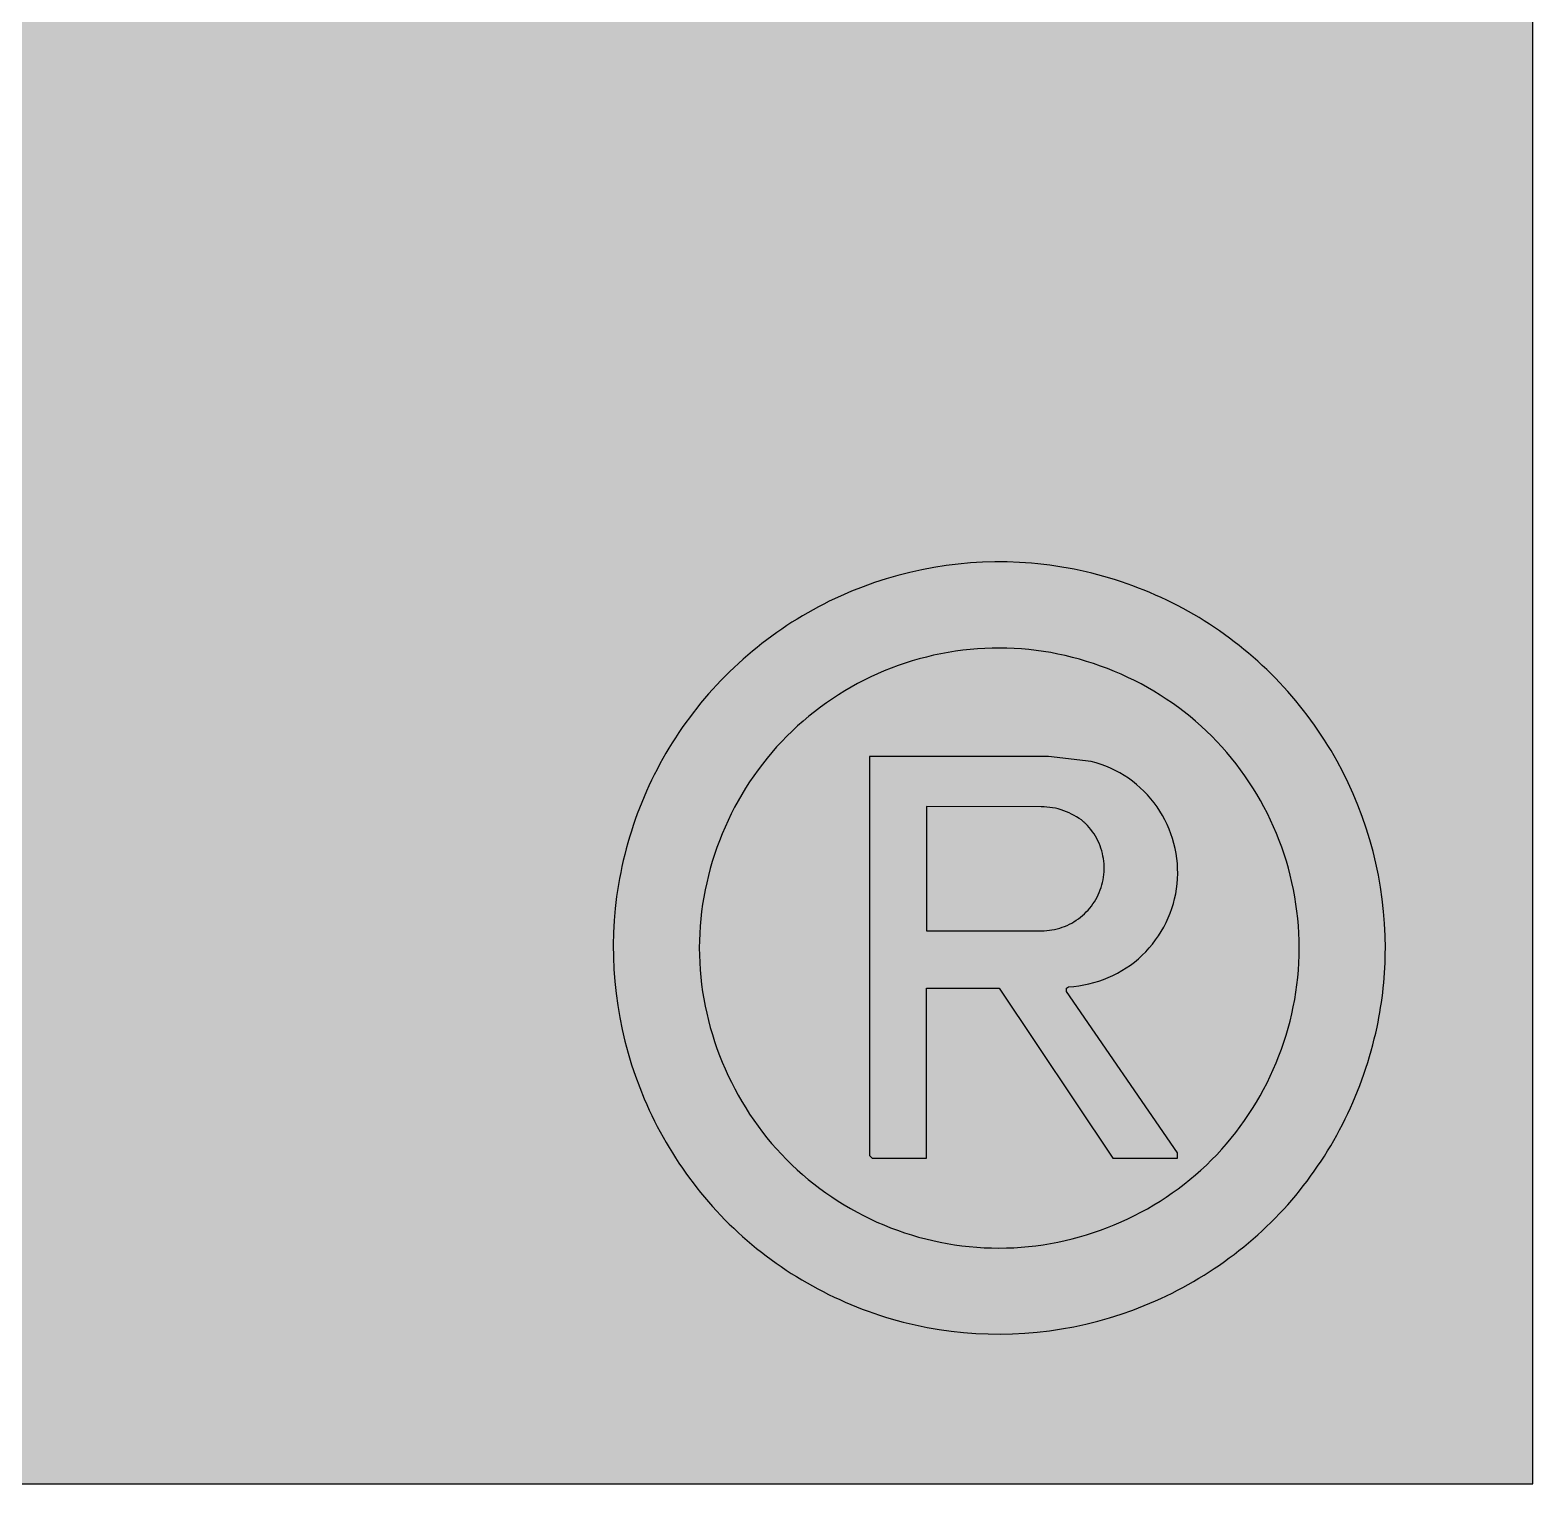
# Model space of a CAD drawing. Header units: millimetres. Extents: x 216 to 455, y 70 to 254.
# Drawn here: x 276.81 to 282.95, y 115.79 to 121.73 of the extents above; entities that cross this region are included whole.
import ezdxf

# ---------------------------------------------------------------- set-up
doc = ezdxf.new("R2010")
doc.units = ezdxf.units.MM
doc.layers.add('SLD-0', color=179, linetype='Continuous')

msp = doc.modelspace()

# ---------------------------------------------------------------- hatches: boundary and pattern name
at = {"linetype": 'Continuous'}
msp.add_hatch(color=7, dxfattribs=at).paths.add_polyline_path([(253.4709, 115.7897), (282.9495, 115.7897), (282.9495, 145.2656), (253.4709, 145.2656)], flags=0)
h = msp.add_hatch(color=7, dxfattribs=at)
edge = h.paths.add_edge_path(flags=0)
edge.add_spline(control_points=[(282.3464, 117.9792), (282.3464, 118.2468), (282.278, 118.51), (282.0204, 118.9754), (281.8321, 119.1744), (281.3801, 119.4578), (281.1175, 119.5406), (280.5841, 119.5689), (280.3135, 119.5132), (279.8346, 119.2785), (279.6247, 119.098), (279.3213, 118.6615), (279.2263, 118.4042), (279.1991, 118.1406)], knot_values=[0, 0, 0, 0, 0.080605, 0.080605, 0.161211, 0.161211, 0.241816, 0.241816, 0.322422, 0.322422, 0.403027, 0.403027, 0.483633, 0.483633, 0.483633, 0.483633], weights=[1, 1, 1, 1, 1, 1, 1, 1, 1, 1, 1, 1, 1, 1], degree=3, periodic=0)
edge.add_spline(control_points=[(279.1991, 118.1406), (279.1719, 117.8771), (279.2143, 117.6069), (279.4216, 117.1187), (279.5866, 116.9005), (280.0063, 116.5726), (280.2587, 116.4623), (280.7868, 116.379), (281.0638, 116.4075), (281.5642, 116.5926), (281.7909, 116.7478), (282.1369, 117.1511), (282.2571, 117.3959), (282.3347, 117.7619), (282.3464, 117.8705), (282.3464, 117.9792)], knot_values=[0.483633, 0.483633, 0.483633, 0.483633, 0.564238, 0.564238, 0.644844, 0.644844, 0.725449, 0.725449, 0.806055, 0.806055, 0.88666, 0.88666, 0.967266, 0.967266, 1, 1, 1, 1], weights=[1, 1, 1, 1, 1, 1, 1, 1, 1, 1, 1, 1, 1, 1, 1, 1], degree=3, periodic=0)
h = msp.add_hatch(color=7, dxfattribs=at)
edge = h.paths.add_edge_path(flags=0)
edge.add_spline(control_points=[(281.9944, 117.9792), (281.9944, 118.1405), (281.9628, 118.2987), (281.8405, 118.5951), (281.7499, 118.7309), (281.4112, 119.071), (281.0902, 119.2048), (280.6089, 119.2051), (280.4475, 119.1731), (280.15, 119.0496), (280.0148, 118.9593), (279.672, 118.6154), (279.5429, 118.2982), (279.5428, 117.9795)], knot_values=[0, 0, 0, 0, 0.0625, 0.0625, 0.125, 0.125, 0.25, 0.25, 0.3125, 0.3125, 0.375, 0.375, 0.5, 0.5, 0.5, 0.5], weights=[1, 1, 1, 1, 1, 1, 1, 1, 1, 1, 1, 1, 1, 1], degree=3, periodic=0)
edge.add_spline(control_points=[(279.5428, 117.9795), (279.5427, 117.6608), (279.674, 117.3415), (280.0119, 117.0017), (280.1481, 116.9098), (280.4449, 116.786), (280.605, 116.7535), (281.0914, 116.753), (281.4102, 116.8868), (281.8624, 117.34), (281.9944, 117.6565), (281.9944, 117.9792)], knot_values=[0.5, 0.5, 0.5, 0.5, 0.625, 0.625, 0.6875, 0.6875, 0.75, 0.75, 0.875, 0.875, 1, 1, 1, 1], weights=[1, 1, 1, 1, 1, 1, 1, 1, 1, 1, 1, 1], degree=3, periodic=0)
h = msp.add_hatch(color=7, dxfattribs=at)
edge = h.paths.add_edge_path(flags=0)
edge.add_spline(control_points=[(281.0519, 117.8212), (281.1643, 117.8264), (281.272, 117.8727), (281.4334, 118.0263), (281.4847, 118.1319), (281.5066, 118.3517), (281.4768, 118.4657), (281.3501, 118.6468), (281.2534, 118.7142), (281.1443, 118.7416)], knot_values=[0, 0, 0, 0, 0.25, 0.25, 0.5, 0.5, 0.75, 0.75, 1, 1, 1, 1], weights=[1, 1, 1, 1, 1, 1, 1, 1, 1, 1], degree=3, periodic=0)
edge.add_line((281.1443, 118.7416), (280.9704, 118.7624))
edge.add_line((280.9704, 118.7624), (280.2387, 118.7624))
edge.add_line((280.2387, 118.7624), (280.2387, 117.1316))
edge.add_line((280.2387, 117.1316), (280.2495, 117.1208))
edge.add_line((280.2495, 117.1208), (280.4709, 117.1208))
edge.add_line((280.4709, 117.1208), (280.4709, 117.8147))
edge.add_line((280.4709, 117.8147), (280.7679, 117.8147))
edge.add_line((280.7679, 117.8147), (281.2323, 117.1208))
edge.add_line((281.2323, 117.1208), (281.4969, 117.1208))
edge.add_line((281.4969, 117.1208), (281.4969, 117.1424))
edge.add_line((281.4969, 117.1424), (281.0433, 117.8012))
edge.add_line((281.0433, 117.8012), (281.0433, 117.8147))
edge.add_line((281.0433, 117.8147), (281.0519, 117.8212))
h = msp.add_hatch(color=7, dxfattribs=at)
edge = h.paths.add_edge_path(flags=0)
edge.add_spline(control_points=[(281.0322, 118.5404), (281.0028, 118.5509), (280.9711, 118.5563), (280.9399, 118.5564)], knot_values=[0.000052, 0.000052, 0.000052, 0.000052, 0.000104, 0.000104, 0.000104, 0.000104], weights=[1, 1, 1, 1], degree=3, periodic=0)
edge.add_line((280.9399, 118.5564), (280.4709, 118.5572))
edge.add_line((280.4709, 118.5572), (280.4709, 118.0496))
edge.add_line((280.4709, 118.0496), (280.9413, 118.0496))
edge.add_spline(control_points=[(280.9413, 118.0496), (280.9698, 118.0496), (280.9987, 118.0545), (281.0256, 118.0639)], knot_values=[0, 0, 0, 0, 0.000047, 0.000047, 0.000047, 0.000047], weights=[1, 1, 1, 1], degree=3, periodic=0)
edge.add_spline(control_points=[(281.0256, 118.0639), (281.0524, 118.0732), (281.078, 118.0873), (281.1003, 118.105)], knot_values=[0.000047, 0.000047, 0.000047, 0.000047, 0.000095, 0.000095, 0.000095, 0.000095], weights=[1, 1, 1, 1], degree=3, periodic=0)
edge.add_spline(control_points=[(281.1003, 118.105), (281.1226, 118.1227), (281.1422, 118.1444), (281.1574, 118.1684)], knot_values=[0.000095, 0.000095, 0.000095, 0.000095, 0.000143, 0.000143, 0.000143, 0.000143], weights=[1, 1, 1, 1], degree=3, periodic=0)
edge.add_spline(control_points=[(281.1574, 118.1684), (281.1728, 118.1926), (281.1841, 118.2197), (281.1906, 118.2475)], knot_values=[0.000143, 0.000143, 0.000143, 0.000143, 0.000191, 0.000191, 0.000191, 0.000191], weights=[1, 1, 1, 1], degree=3, periodic=0)
edge.add_spline(control_points=[(281.1906, 118.2475), (281.1972, 118.2756), (281.1989, 118.3051), (281.1958, 118.3337)], knot_values=[0.000191, 0.000191, 0.000191, 0.000191, 0.000239, 0.000239, 0.000239, 0.000239], weights=[1, 1, 1, 1], degree=3, periodic=0)
edge.add_spline(control_points=[(281.1958, 118.3337), (281.1926, 118.3624), (281.1844, 118.3909), (281.1718, 118.417)], knot_values=[0.000239, 0.000239, 0.000239, 0.000239, 0.000287, 0.000287, 0.000287, 0.000287], weights=[1, 1, 1, 1], degree=3, periodic=0)
edge.add_spline(control_points=[(281.1718, 118.417), (281.1593, 118.4429), (281.142, 118.4671), (281.1214, 118.4875)], knot_values=[0.000287, 0.000287, 0.000287, 0.000287, 0.000336, 0.000336, 0.000336, 0.000336], weights=[1, 1, 1, 1], degree=3, periodic=0)
edge.add_spline(control_points=[(281.1214, 118.4875), (281.1188, 118.4901), (281.116, 118.4927), (281.1132, 118.4953)], knot_values=[0.000336, 0.000336, 0.000336, 0.000336, 0.000342, 0.000342, 0.000342, 0.000342], weights=[1, 1, 1, 1], degree=3, periodic=0)
edge.add_spline(control_points=[(281.1132, 118.4953), (281.0891, 118.5146), (281.0614, 118.5301), (281.0322, 118.5404)], knot_values=[0, 0, 0, 0, 0.000052, 0.000052, 0.000052, 0.000052], weights=[1, 1, 1, 1], degree=3, periodic=0)

# ---------------------------------------------------------------- linework, layer by layer
at = {"layer": 'SLD-0'}
for p, q in [((282.9495, 115.7897), (282.9495, 145.2656)), ((280.9704, 118.7624), (280.2387, 118.7624)), ((280.2387, 118.7624), (280.2387, 117.1316)), ((280.9704, 118.7624), (280.2387, 118.7624)), ((280.2387, 118.7624), (280.2387, 117.1316)), ((281.1443, 118.7416), (280.9704, 118.7624)), ((281.1443, 118.7416), (280.9704, 118.7624)), ((280.9399, 118.5564), (280.4709, 118.5572)), ((280.4709, 118.5572), (280.4709, 118.0496)), ((280.9399, 118.5564), (280.4709, 118.5572)), ((280.4709, 118.5572), (280.4709, 118.0496)), ((280.4709, 118.0496), (280.9413, 118.0496)), ((280.4709, 118.0496), (280.9413, 118.0496)), ((280.4709, 117.1208), (280.4709, 117.8147)), ((280.4709, 117.8147), (280.7679, 117.8147)), ((280.4709, 117.1208), (280.4709, 117.8147)), ((280.4709, 117.8147), (280.7679, 117.8147)), ((280.7679, 117.8147), (281.2323, 117.1208)), ((280.7679, 117.8147), (281.2323, 117.1208)), ((281.0433, 117.8147), (281.0519, 117.8212)), ((281.0433, 117.8147), (281.0519, 117.8212)), ((281.0433, 117.8012), (281.0433, 117.8147)), ((281.0433, 117.8012), (281.0433, 117.8147)), ((281.4969, 117.1424), (281.0433, 117.8012)), ((281.4969, 117.1424), (281.0433, 117.8012)), ((280.2387, 117.1316), (280.2495, 117.1208)), ((280.2387, 117.1316), (280.2495, 117.1208)), ((281.4969, 117.1208), (281.4969, 117.1424)), ((281.4969, 117.1208), (281.4969, 117.1424)), ((280.2495, 117.1208), (280.4709, 117.1208)), ((280.2495, 117.1208), (280.4709, 117.1208)), ((281.2323, 117.1208), (281.4969, 117.1208)), ((281.2323, 117.1208), (281.4969, 117.1208)), ((253.4709, 115.7897), (282.9495, 115.7897))]:
    msp.add_line(p, q, dxfattribs=at)
at = {"layer": 'SLD-0', "lineweight": 0}
for p, q in [((282.9495, 115.7897), (282.9495, 145.2656)), ((253.4709, 115.7897), (282.9495, 115.7897))]:
    msp.add_line(p, q, dxfattribs=at)
at = {"layer": 'SLD-0'}
for points, knots in [([(282.3464, 117.9792), (282.3464, 118.2468), (282.278, 118.51), (282.0204, 118.9754), (281.8321, 119.1744), (281.3801, 119.4578), (281.1175, 119.5406), (280.5841, 119.5689), (280.3135, 119.5132), (279.8346, 119.2785), (279.6247, 119.098), (279.3213, 118.6615), (279.2263, 118.4042), (279.1991, 118.1406)], [0, 0, 0, 0, 0.0806055, 0.0806055, 0.161211, 0.161211, 0.2418165, 0.2418165, 0.322422, 0.322422, 0.4030275, 0.4030275, 0.483633, 0.483633, 0.483633, 0.483633]), ([(281.9944, 117.9792), (281.9944, 118.1405), (281.9628, 118.2987), (281.8405, 118.5951), (281.7499, 118.7309), (281.4112, 119.071), (281.0902, 119.2048), (280.6089, 119.2051), (280.4475, 119.1731), (280.15, 119.0496), (280.0148, 118.9593), (279.672, 118.6154), (279.5429, 118.2982), (279.5428, 117.9795)], [0, 0, 0, 0, 0.0625, 0.0625, 0.125, 0.125, 0.25, 0.25, 0.3125, 0.3125, 0.375, 0.375, 0.5, 0.5, 0.5, 0.5]), ([(281.0519, 117.8212), (281.1643, 117.8264), (281.272, 117.8727), (281.4334, 118.0263), (281.4847, 118.1319), (281.5066, 118.3517), (281.4768, 118.4657), (281.3501, 118.6468), (281.2534, 118.7142), (281.1443, 118.7416)], [0, 0, 0, 0, 0.25, 0.25, 0.5, 0.5, 0.75, 0.75, 1, 1, 1, 1]), ([(279.1991, 118.1406), (279.1719, 117.8771), (279.2143, 117.6069), (279.4216, 117.1187), (279.5866, 116.9005), (280.0063, 116.5726), (280.2587, 116.4623), (280.7868, 116.379), (281.0638, 116.4075), (281.5642, 116.5926), (281.7909, 116.7478), (282.1369, 117.1511), (282.2571, 117.3959), (282.3347, 117.7619), (282.3464, 117.8705), (282.3464, 117.9792)], [0.483633, 0.483633, 0.483633, 0.483633, 0.5642385, 0.5642385, 0.644844, 0.644844, 0.7254495, 0.7254495, 0.806055, 0.806055, 0.8866605, 0.8866605, 0.967266, 0.967266, 1, 1, 1, 1]), ([(279.5428, 117.9795), (279.5427, 117.6608), (279.674, 117.3415), (280.0119, 117.0017), (280.1481, 116.9098), (280.4449, 116.786), (280.605, 116.7535), (281.0914, 116.753), (281.4102, 116.8868), (281.8624, 117.34), (281.9944, 117.6565), (281.9944, 117.9792)], [0.5, 0.5, 0.5, 0.5, 0.625, 0.625, 0.6875, 0.6875, 0.75, 0.75, 0.875, 0.875, 1, 1, 1, 1])]:
    msp.add_open_spline(points, degree=3, knots=knots, dxfattribs=at)
at = {"layer": 'SLD-0', "linetype": 'Continuous'}
for points, knots in [([(282.3464, 117.9792), (282.3464, 118.2468), (282.278, 118.51), (282.0204, 118.9754), (281.8321, 119.1744), (281.3801, 119.4578), (281.1175, 119.5406), (280.5841, 119.5689), (280.3135, 119.5132), (279.8346, 119.2785), (279.6247, 119.098), (279.3213, 118.6615), (279.2263, 118.4042), (279.1991, 118.1406)], [0, 0, 0, 0, 0.0806055, 0.0806055, 0.161211, 0.161211, 0.2418165, 0.2418165, 0.322422, 0.322422, 0.4030275, 0.4030275, 0.483633, 0.483633, 0.483633, 0.483633]), ([(281.9944, 117.9792), (281.9944, 118.1405), (281.9628, 118.2987), (281.8405, 118.5951), (281.7499, 118.7309), (281.4112, 119.071), (281.0902, 119.2048), (280.6089, 119.2051), (280.4475, 119.1731), (280.15, 119.0496), (280.0148, 118.9593), (279.672, 118.6154), (279.5429, 118.2982), (279.5428, 117.9795)], [0, 0, 0, 0, 0.0625, 0.0625, 0.125, 0.125, 0.25, 0.25, 0.3125, 0.3125, 0.375, 0.375, 0.5, 0.5, 0.5, 0.5]), ([(281.0519, 117.8212), (281.1643, 117.8264), (281.272, 117.8727), (281.4334, 118.0263), (281.4847, 118.1319), (281.5066, 118.3517), (281.4768, 118.4657), (281.3501, 118.6468), (281.2534, 118.7142), (281.1443, 118.7416)], [0, 0, 0, 0, 0.25, 0.25, 0.5, 0.5, 0.75, 0.75, 1, 1, 1, 1]), ([(279.1991, 118.1406), (279.1719, 117.8771), (279.2143, 117.6069), (279.4216, 117.1187), (279.5866, 116.9005), (280.0063, 116.5726), (280.2587, 116.4623), (280.7868, 116.379), (281.0638, 116.4075), (281.5642, 116.5926), (281.7909, 116.7478), (282.1369, 117.1511), (282.2571, 117.3959), (282.3347, 117.7619), (282.3464, 117.8705), (282.3464, 117.9792)], [0.483633, 0.483633, 0.483633, 0.483633, 0.5642385, 0.5642385, 0.644844, 0.644844, 0.7254495, 0.7254495, 0.806055, 0.806055, 0.8866605, 0.8866605, 0.967266, 0.967266, 1, 1, 1, 1]), ([(279.5428, 117.9795), (279.5427, 117.6608), (279.674, 117.3415), (280.0119, 117.0017), (280.1481, 116.9098), (280.4449, 116.786), (280.605, 116.7535), (281.0914, 116.753), (281.4102, 116.8868), (281.8624, 117.34), (281.9944, 117.6565), (281.9944, 117.9792)], [0.5, 0.5, 0.5, 0.5, 0.625, 0.625, 0.6875, 0.6875, 0.75, 0.75, 0.875, 0.875, 1, 1, 1, 1])]:
    msp.add_open_spline(points, degree=3, knots=knots, dxfattribs=at)
at = {"layer": 'SLD-0'}
for points in [[(281.0322, 118.5404), (281.0028, 118.5509), (280.9711, 118.5563), (280.9399, 118.5564)], [(281.1132, 118.4953), (281.0891, 118.5146), (281.0614, 118.5301), (281.0322, 118.5404)], [(281.1214, 118.4875), (281.1188, 118.4901), (281.116, 118.4927), (281.1132, 118.4953)], [(281.1718, 118.417), (281.1593, 118.4429), (281.142, 118.4671), (281.1214, 118.4875)], [(281.1958, 118.3337), (281.1926, 118.3624), (281.1844, 118.3909), (281.1718, 118.417)], [(281.1906, 118.2475), (281.1972, 118.2756), (281.1989, 118.3051), (281.1958, 118.3337)], [(281.1574, 118.1684), (281.1728, 118.1926), (281.1841, 118.2197), (281.1906, 118.2475)], [(281.1003, 118.105), (281.1226, 118.1227), (281.1422, 118.1444), (281.1574, 118.1684)], [(280.9413, 118.0496), (280.9698, 118.0496), (280.9987, 118.0545), (281.0256, 118.0639)], [(281.0256, 118.0639), (281.0524, 118.0732), (281.078, 118.0873), (281.1003, 118.105)]]:
    msp.add_open_spline(points, degree=3, dxfattribs=at)
at = {"layer": 'SLD-0', "linetype": 'Continuous'}
for points in [[(281.0322, 118.5404), (281.0028, 118.5509), (280.9711, 118.5563), (280.9399, 118.5564)], [(281.1132, 118.4953), (281.0891, 118.5146), (281.0614, 118.5301), (281.0322, 118.5404)], [(281.1214, 118.4875), (281.1188, 118.4901), (281.116, 118.4927), (281.1132, 118.4953)], [(281.1718, 118.417), (281.1593, 118.4429), (281.142, 118.4671), (281.1214, 118.4875)], [(281.1958, 118.3337), (281.1926, 118.3624), (281.1844, 118.3909), (281.1718, 118.417)], [(281.1906, 118.2475), (281.1972, 118.2756), (281.1989, 118.3051), (281.1958, 118.3337)], [(281.1574, 118.1684), (281.1728, 118.1926), (281.1841, 118.2197), (281.1906, 118.2475)], [(281.1003, 118.105), (281.1226, 118.1227), (281.1422, 118.1444), (281.1574, 118.1684)], [(280.9413, 118.0496), (280.9698, 118.0496), (280.9987, 118.0545), (281.0256, 118.0639)], [(281.0256, 118.0639), (281.0524, 118.0732), (281.078, 118.0873), (281.1003, 118.105)]]:
    msp.add_open_spline(points, degree=3, dxfattribs=at)

doc.saveas('drawing.dxf')
